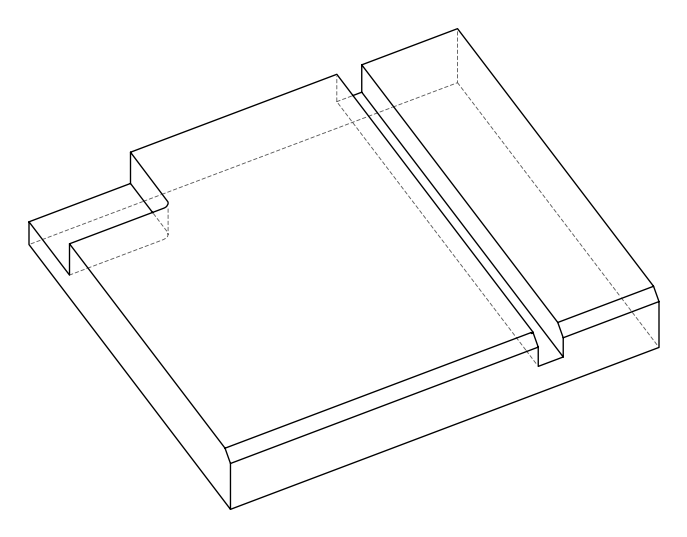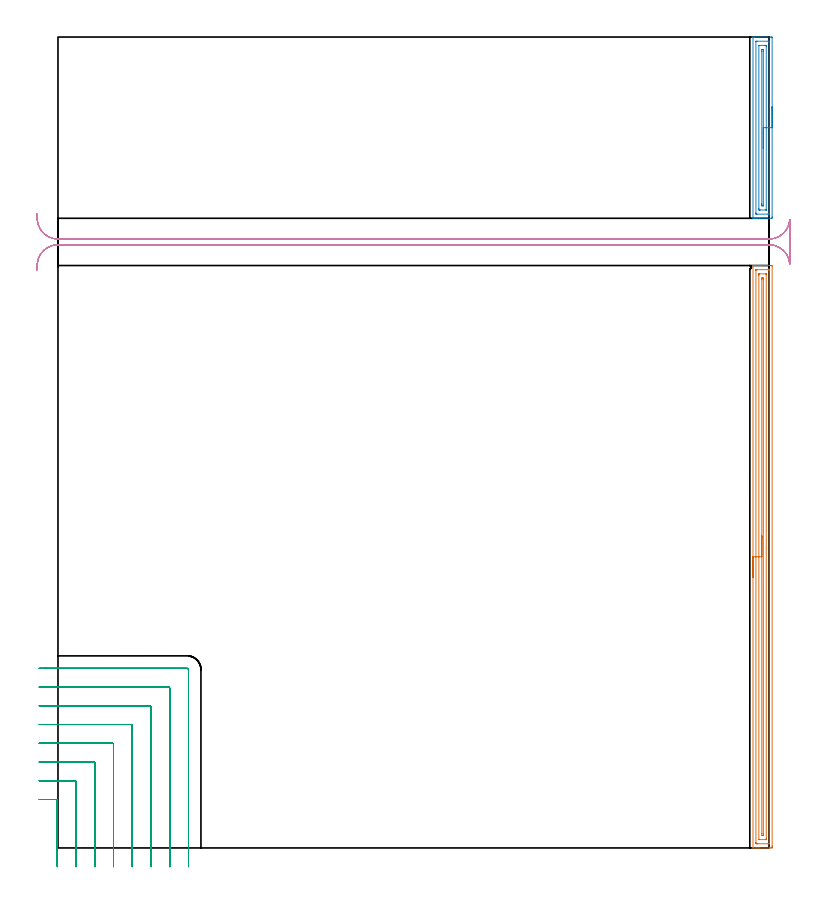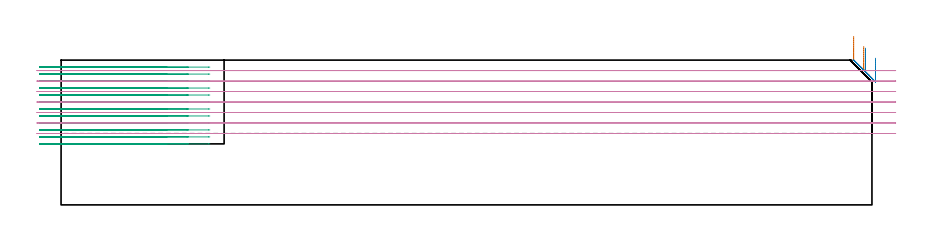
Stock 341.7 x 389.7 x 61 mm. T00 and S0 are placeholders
(PLAN: 4 operations, 2 tool changes, 45.3 min)
(1 AREA_MILL | FG_CHAMFER_SURFACE | UGT0205_001 | 9.14 min | 12071 mm3)
(2 AREA_MILL_1 | FG_CHAMFER_SURFACE_1 | UGT0205_001 | 2.97 min | 3924 mm3)
(3 MILL_CORNER_NOTCH_RECTANGULAR | CORNER_NOTCH_RECTANGULAR | NXT0201_011 | Follow Part, ap 3, ae 75% | 22.36 min | 223545 mm3)
(4 MILL_RECTANGULAR_SLOT | SLOT_RECTANGULAR | UGT0201_094 | Follow Part, ap 5, ae 75% | 10.87 min | 239200 mm3)
(TOOL UGT0205_001 | Chamfer Mill 20 x 3 x 45 deg. | D20 FL50 Z2)
(TOOL NXT0201_011 | ENDMILL 12mm [2P460-1200-NA 1630] | D12 FL38 Z6)
(TOOL UGT0201_094 | End mill 20 mm | D20 FL38 Z4)
(OP 1 AREA_MILL)
G17 G21 G94 G90
T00 M6
G54
G17 G0 G90 X334. Y129.95 S1061 M3
G43 Z71. H0
G94 G1 Y129.988 Z70.128 F250.
Y130.102 Z69.263
Y130.291 Z68.412
Y130.553 Z67.58
Y130.887 Z66.774
Y131.29 Z66.
Y131.758 Z65.264
Y132.29 Z64.572
Y132.879 Z63.929
Y133.522 Z63.34
Y134.214 Z62.808
Y134.95 Z62.34
Y135.724 Z61.937
Y136.53 Z61.603
Y137.362 Z61.341
Y138.214 Z61.152
Y139.078 Z61.038
Y139.95 Z61.
Y279.731
X334.003 Y279.89 Z60.988
X334.052 Y279.893 Z60.939
X334.446 Y279.9 Z60.554
X334.806 Z60.193
X335.48 Z59.515
X336.709 Z58.288
X337.263 Z57.731
X337.877 Z57.118
X342.611 Z52.387
X342.89 Y279.898 Z52.107
X343.192 Y279.89 Z51.806
X343.199 Y279.588 Z51.799
X343.2 Y0.918 Z51.8
X343.199 Y0.615 Z51.801
X343.194 Y0.032 Z51.804
X343.192 Y0.007 Z51.806
X342.611 Y0.003 Z52.387
X341.997 Y0. Z53.001
X337.263 Z57.731
X336.709 Z58.288
X336.372 Z58.624
X335.817 Z59.179
X335.48 Z59.515
X334.445 Z60.554
X334.052 Y0.007 Z60.939
X334.003 Y0.01 Z60.988
X334. Y0.169 Z61.
Y139.95
X335.414 Z59.586
X335.415 Y277.631 Z59.585
X335.417 Y277.764 Z59.583
X335.421 Y277.851 Z59.579
X335.424 Y277.892 Z59.576
X335.431 Y277.893 Z59.569
X335.48 Y277.896 Z59.52
X335.971 Y277.9 Z59.029
X341.32 Y277.898 Z53.68
X341.72 Y277.892 Z53.28
X341.77 Y277.89 Z53.23
X341.779 Y277.697 Z53.221
X341.784 Y277.565 Z53.216
X341.785 Y277.498 Z53.215
X341.786 Y277.432 Z53.214
X341.785 Y2.269 Z53.215
X341.783 Y2.137 Z53.217
X341.779 Y2.049 Z53.221
X341.776 Y2.008 Z53.224
X341.769 Y2.007 Z53.231
X341.72 Y2.004 Z53.28
X341.229 Y2. Z53.771
X336.372 Z58.628
X335.88 Y2.001 Z59.12
X335.48 Y2.008 Z59.52
X335.43 Y2.01 Z59.57
X335.421 Y2.203 Z59.579
X335.416 Y2.335 Z59.584
X335.415 Y2.402 Z59.585
X335.414 Y2.468 Z59.586
Y139.95
X336.828 Z58.172
X336.829 Y275.254 Z58.171
X336.83 Y275.712 Z58.17
X336.832 Y275.82 Z58.168
X336.835 Y275.873 Z58.165
X336.839 Y275.89 Z58.161
X336.888 Y275.893 Z58.112
X337.076 Y275.899 Z57.924
X340.125 Z54.875
X340.25 Y275.896 Z54.75
X340.349 Y275.89 Z54.651
X340.366 Y275.887 Z54.634
X340.368 Y275.881 Z54.632
X340.37 Y275.857 Z54.63
X340.371 Y275.712 Z54.629
Y4.646
X340.37 Y4.188 Z54.63
X340.368 Y4.08 Z54.632
X340.365 Y4.027 Z54.635
X340.361 Y4.01 Z54.639
X340.312 Y4.007 Z54.688
X340.124 Y4.001 Z54.876
X337.075 Z57.925
X336.95 Y4.004 Z58.05
X336.851 Y4.01 Z58.149
X336.834 Y4.013 Z58.166
X336.832 Y4.019 Z58.168
X336.83 Y4.043 Z58.17
X336.829 Y4.188 Z58.171
X336.828 Y139.95 Z58.172
X338.243 Z56.757
Y273.121
X338.248 Y273.832 Z56.752
X338.249 Y273.88 Z56.751
X338.286 Y273.89 Z56.714
X338.39 Y273.894 Z56.61
X338.6 Y273.896 Z56.4
X338.81 Y273.894 Z56.19
X338.914 Y273.89 Z56.086
X338.951 Y273.88 Z56.049
X338.957 Y273.032 Z56.043
Y6.868
X338.955 Y6.152 Z56.045
X338.954 Y6.067 Z56.046
X338.951 Y6.02 Z56.049
X338.914 Y6.01 Z56.086
X338.81 Y6.006 Z56.19
X338.6 Y6.004 Z56.4
X338.39 Y6.006 Z56.61
X338.286 Y6.01 Z56.714
X338.249 Y6.02 Z56.751
X338.243 Y6.868 Z56.757
Y139.95
Y140.822 Z56.795
Y141.686 Z56.909
Y142.538 Z57.098
Y143.37 Z57.36
Y144.176 Z57.694
Y144.95 Z58.097
Y145.686 Z58.566
Y146.378 Z59.097
Y147.021 Z59.686
Y147.61 Z60.329
Y148.142 Z61.022
Y148.61 Z61.757
Y149.013 Z62.531
Y149.347 Z63.337
Y149.609 Z64.169
Y149.798 Z65.021
Y149.912 Z65.886
Y149.95 Z66.757
G0 Z71.
M5
M2
(OP 2 AREA_MILL_1)
G17 G21 G94 G90
T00 M6
G54
G17 G0 G90 X343.2 Y356.15 S1061 M3
G43 Z71. H0
Z61.8
G94 G1 Y356.112 Z60.928 F250.
Y355.998 Z60.064
Y355.809 Z59.212
Y355.547 Z58.38
Y355.213 Z57.574
Y354.81 Z56.8
Y354.341 Z56.064
Y353.81 Z55.372
Y353.221 Z54.729
Y352.578 Z54.14
Y351.886 Z53.609
Y351.15 Z53.14
Y350.376 Z52.737
Y349.57 Z52.403
Y348.738 Z52.141
Y347.886 Z51.952
Y347.022 Z51.838
Y346.15 Z51.8
Y303.23
X343.197 Y302.923 Z51.802
X343.192 Y302.61 Z51.806
X342.875 Y302.6 Z52.123
X337.263 Z57.732
X335.844 Z59.152
X335.48 Z59.515
X334.481 Z60.519
X334.056 Y302.607 Z60.935
X334.003 Y302.61 Z60.988
X334. Y302.782 Z61.
Y389.518
X334.003 Y389.69 Z60.988
X334.056 Y389.693 Z60.935
X334.481 Y389.7 Z60.519
X334.753 Z60.247
X335.48 Z59.515
X336.736 Z58.261
X338.154 Z56.841
X342.611 Z52.387
X342.876 Y389.698 Z52.121
X343.192 Y389.69 Z51.806
X343.199 Y389.374 Z51.799
X343.2 Y346.15 Z51.8
X341.786 Z53.214
X341.785 Y304.885 Z53.215
X341.784 Y304.752 Z53.216
X341.781 Y304.664 Z53.219
X341.778 Y304.608 Z53.222
X341.77 Y304.607 Z53.23
X341.719 Y304.604 Z53.281
X341.244 Y304.6 Z53.756
X335.896 Y304.601 Z59.104
X335.48 Y304.608 Z59.52
X335.428 Y304.61 Z59.572
X335.42 Y304.819 Z59.58
X335.416 Y304.951 Z59.584
X335.415 Y305.018 Z59.585
X335.414 Y305.084 Z59.586
X335.415 Y387.415 Z59.585
X335.416 Y387.548 Z59.584
X335.419 Y387.636 Z59.581
X335.422 Y387.692 Z59.578
X335.43 Y387.693 Z59.57
X335.48 Y387.696 Z59.52
X335.956 Y387.7 Z59.044
X341.304 Y387.699 Z53.696
X341.719 Y387.692 Z53.281
X341.772 Y387.69 Z53.228
X341.78 Y387.481 Z53.22
X341.784 Y387.348 Z53.216
X341.785 Y387.282 Z53.215
X341.786 Y387.216 Z53.214
Y346.15
X340.372 Z54.628
X340.371 Y306.697 Z54.629
X340.37 Y306.643 Z54.63
X340.368 Y306.617 Z54.632
X340.366 Y306.611 Z54.634
X340.348 Y306.609 Z54.652
X340.141 Y306.601 Z54.859
X337.469 Y306.6 Z57.531
X337.263 Y306.601 Z57.737
X337.058 Y306.605 Z57.942
X336.921 Y306.61 Z58.079
X336.835 Y306.618 Z58.165
X336.833 Y306.662 Z58.167
X336.831 Y306.806 Z58.169
X336.829 Y307.242 Z58.171
Y385.603
X336.83 Y385.657 Z58.17
X336.832 Y385.683 Z58.168
X336.834 Y385.688 Z58.166
X336.852 Y385.691 Z58.148
X337.059 Y385.699 Z57.941
X339.731 Y385.7 Z55.269
X339.937 Y385.699 Z55.063
X340.142 Y385.695 Z54.858
X340.279 Y385.69 Z54.721
X340.365 Y385.682 Z54.635
X340.367 Y385.638 Z54.633
X340.369 Y385.494 Z54.631
X340.371 Y385.058 Z54.629
X340.372 Y346.15 Z54.628
X338.957 Z56.043
Y308.772
X338.956 Y308.685 Z56.044
X338.953 Y308.633 Z56.047
X338.951 Y308.61 Z56.049
X338.93 Y308.608 Z56.07
X338.82 Y308.604 Z56.18
X338.6 Y308.602 Z56.4
X338.38 Y308.604 Z56.62
X338.27 Y308.608 Z56.73
X338.249 Y308.61 Z56.751
X338.247 Y308.633 Z56.753
X338.245 Y308.683 Z56.755
X338.243 Y309.4 Z56.757
Y309.489
Y382.9
X338.245 Y383.615 Z56.755
X338.247 Y383.667 Z56.753
X338.249 Y383.69 Z56.751
X338.27 Y383.692 Z56.73
X338.38 Y383.696 Z56.62
X338.6 Y383.698 Z56.4
X338.82 Y383.696 Z56.18
X338.93 Y383.692 Z56.07
X338.951 Y383.69 Z56.049
X338.953 Y383.667 Z56.047
X338.954 Y383.617 Z56.046
X338.957 Y382.9 Z56.043
Y382.811
Y346.15
Y345.278 Z56.081
Y344.413 Z56.195
Y343.562 Z56.383
Y342.73 Z56.646
Y341.924 Z56.98
Y341.15 Z57.382
Y340.414 Z57.851
Y339.722 Z58.382
Y339.079 Z58.972
Y338.49 Z59.615
Y337.958 Z60.307
Y337.49 Z61.043
Y337.087 Z61.817
Y336.753 Z62.622
Y336.491 Z63.455
Y336.302 Z64.306
Y336.188 Z65.171
Y336.15 Z66.043
G0 Z71.
M5
M2
(OP 3 MILL_CORNER_NOTCH_RECTANGULAR)
G17 G21 G94 G90
T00 M6
G54
G17 G0 G90 X-0.3 Y-8.992 S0 M3
G43 Z71. H1
Z58.058
G94 G1 Y-5.992 F250.
Y22.705 F500.
G3 X-0.895 Y23.3 R0.6
G1 X-6.
X-9. F250.
G0 Z71.
X8.7 Y-9.
Z58.058
G1 Y-6.
Y31.705 F500.
G3 X8.105 Y32.3 R0.6
G1 X-6.
X-9. F250.
G0 Z71.
X17.7 Y-9.
Z58.058
G1 Y-6.
Y40.705 F500.
G3 X17.105 Y41.3 R0.6
G1 X-6.
X-9. F250.
G0 Z71.
X26.7 Y-9.
Z58.058
G1 Y-6.
Y49.704 F500.
G3 X26.104 Y50.3 R0.6
G1 X-6.
X-9. F250.
G0 Z71.
X35.7 Y-9.
Z58.058
G1 Y-6.
Y58.704 F500.
G3 X35.104 Y59.3 R0.6
G1 X-6.
X-9. F250.
G0 Z71.
X44.7 Y-9.
Z58.058
G1 Y-6.
Y67.704 F500.
G3 X44.104 Y68.3 R0.6
G1 X-6.
X-9. F250.
G0 Z71.
X53.7 Y-9.
Z58.058
G1 Y-6.
Y76.704 F500.
G3 X53.104 Y77.3 R0.6
G1 X-6.
X-9. F250.
G0 Z71.
X62.7 Y-9.
Z58.058
G1 Y-6.
Y85.704 F500.
G3 X62.104 Y86.3 R0.6
G1 X-6.
X-9. F250.
G0 Z71.
X-0.3 Y-8.992
Z55.117
G1 Y-5.992
Y22.705 F500.
G3 X-0.895 Y23.3 R0.6
G1 X-6.
X-9. F250.
G0 Z71.
X8.7 Y-9.
Z55.117
G1 Y-6.
Y31.705 F500.
G3 X8.105 Y32.3 R0.6
G1 X-6.
X-9. F250.
G0 Z71.
X17.7 Y-9.
Z55.117
G1 Y-6.
Y40.705 F500.
G3 X17.105 Y41.3 R0.6
G1 X-6.
X-9. F250.
G0 Z71.
X26.7 Y-9.
Z55.117
G1 Y-6.
Y49.704 F500.
G3 X26.104 Y50.3 R0.6
G1 X-6.
X-9. F250.
G0 Z71.
X35.7 Y-9.
Z55.117
G1 Y-6.
Y58.704 F500.
G3 X35.104 Y59.3 R0.6
G1 X-6.
X-9. F250.
G0 Z71.
X44.7 Y-9.
Z55.117
G1 Y-6.
Y67.704 F500.
G3 X44.104 Y68.3 R0.6
G1 X-6.
X-9. F250.
G0 Z71.
X53.7 Y-9.
Z55.117
G1 Y-6.
Y76.704 F500.
G3 X53.104 Y77.3 R0.6
G1 X-6.
X-9. F250.
G0 Z71.
X62.7 Y-9.
Z55.117
G1 Y-6.
Y85.704 F500.
G3 X62.104 Y86.3 R0.6
G1 X-6.
X-9. F250.
G0 Z71.
X-0.3 Y-8.992
Z52.175
G1 Y-5.992
Y22.705 F500.
G3 X-0.895 Y23.3 R0.6
G1 X-6.
X-9. F250.
G0 Z71.
X8.7 Y-9.
Z52.175
G1 Y-6.
Y31.705 F500.
G3 X8.105 Y32.3 R0.6
G1 X-6.
X-9. F250.
G0 Z71.
X17.7 Y-9.
Z52.175
G1 Y-6.
Y40.705 F500.
G3 X17.105 Y41.3 R0.6
G1 X-6.
X-9. F250.
G0 Z71.
X26.7 Y-9.
Z52.175
G1 Y-6.
Y49.704 F500.
G3 X26.104 Y50.3 R0.6
G1 X-6.
X-9. F250.
G0 Z71.
X35.7 Y-9.
Z52.175
G1 Y-6.
Y58.704 F500.
G3 X35.104 Y59.3 R0.6
G1 X-6.
X-9. F250.
G0 Z71.
X44.7 Y-9.
Z52.175
G1 Y-6.
Y67.704 F500.
G3 X44.104 Y68.3 R0.6
G1 X-6.
X-9. F250.
G0 Z71.
X53.7 Y-9.
Z52.175
G1 Y-6.
Y76.704 F500.
G3 X53.104 Y77.3 R0.6
G1 X-6.
X-9. F250.
G0 Z71.
X62.7 Y-9.
Z52.175
G1 Y-6.
Y85.704 F500.
G3 X62.104 Y86.3 R0.6
G1 X-6.
X-9. F250.
G0 Z71.
X-0.3 Y-8.992
Z49.233
G1 Y-5.992
Y22.705 F500.
G3 X-0.895 Y23.3 R0.6
G1 X-6.
X-9. F250.
G0 Z71.
X8.7 Y-9.
Z49.233
G1 Y-6.
Y31.705 F500.
G3 X8.105 Y32.3 R0.6
G1 X-6.
X-9. F250.
G0 Z71.
X17.7 Y-9.
Z49.233
G1 Y-6.
Y40.705 F500.
G3 X17.105 Y41.3 R0.6
G1 X-6.
X-9. F250.
G0 Z71.
X26.7 Y-9.
Z49.233
G1 Y-6.
Y49.704 F500.
G3 X26.104 Y50.3 R0.6
G1 X-6.
X-9. F250.
G0 Z71.
X35.7 Y-9.
Z49.233
G1 Y-6.
Y58.704 F500.
G3 X35.104 Y59.3 R0.6
G1 X-6.
X-9. F250.
G0 Z71.
X44.7 Y-9.
Z49.233
G1 Y-6.
Y67.704 F500.
G3 X44.104 Y68.3 R0.6
G1 X-6.
X-9. F250.
G0 Z71.
X53.7 Y-9.
Z49.233
G1 Y-6.
Y76.704 F500.
G3 X53.104 Y77.3 R0.6
G1 X-6.
X-9. F250.
G0 Z71.
X62.7 Y-9.
Z49.233
G1 Y-6.
Y85.704 F500.
G3 X62.104 Y86.3 R0.6
G1 X-6.
X-9. F250.
G0 Z71.
X-0.3 Y-8.992
Z46.292
G1 Y-5.992
Y22.705 F500.
G3 X-0.895 Y23.3 R0.6
G1 X-6.
X-9. F250.
G0 Z71.
X8.7 Y-9.
Z46.292
G1 Y-6.
Y31.705 F500.
G3 X8.105 Y32.3 R0.6
G1 X-6.
X-9. F250.
G0 Z71.
X17.7 Y-9.
Z46.292
G1 Y-6.
Y40.705 F500.
G3 X17.105 Y41.3 R0.6
G1 X-6.
X-9. F250.
G0 Z71.
X26.7 Y-9.
Z46.292
G1 Y-6.
Y49.704 F500.
G3 X26.104 Y50.3 R0.6
G1 X-6.
X-9. F250.
G0 Z71.
X35.7 Y-9.
Z46.292
G1 Y-6.
Y58.704 F500.
G3 X35.104 Y59.3 R0.6
G1 X-6.
X-9. F250.
G0 Z71.
X44.7 Y-9.
Z46.292
G1 Y-6.
Y67.704 F500.
G3 X44.104 Y68.3 R0.6
G1 X-6.
X-9. F250.
G0 Z71.
X53.7 Y-9.
Z46.292
G1 Y-6.
Y76.704 F500.
G3 X53.104 Y77.3 R0.6
G1 X-6.
X-9. F250.
G0 Z71.
X62.7 Y-9.
Z46.292
G1 Y-6.
Y85.704 F500.
G3 X62.104 Y86.3 R0.6
G1 X-6.
X-9. F250.
G0 Z71.
X-0.3 Y-8.992
Z43.35
G1 Y-5.992
Y22.705 F500.
G3 X-0.895 Y23.3 R0.6
G1 X-6.
X-9. F250.
G0 Z71.
X8.7 Y-9.
Z43.35
G1 Y-6.
Y31.705 F500.
G3 X8.105 Y32.3 R0.6
G1 X-6.
X-9. F250.
G0 Z71.
X17.7 Y-9.
Z43.35
G1 Y-6.
Y40.705 F500.
G3 X17.105 Y41.3 R0.6
G1 X-6.
X-9. F250.
G0 Z71.
X26.7 Y-9.
Z43.35
G1 Y-6.
Y49.704 F500.
G3 X26.104 Y50.3 R0.6
G1 X-6.
X-9. F250.
G0 Z71.
X35.7 Y-9.
Z43.35
G1 Y-6.
Y58.704 F500.
G3 X35.104 Y59.3 R0.6
G1 X-6.
X-9. F250.
G0 Z71.
X44.7 Y-9.
Z43.35
G1 Y-6.
Y67.704 F500.
G3 X44.104 Y68.3 R0.6
G1 X-6.
X-9. F250.
G0 Z71.
X53.7 Y-9.
Z43.35
G1 Y-6.
Y76.704 F500.
G3 X53.104 Y77.3 R0.6
G1 X-6.
X-9. F250.
G0 Z71.
X62.7 Y-9.
Z43.35
G1 Y-6.
Y85.704 F500.
G3 X62.104 Y86.3 R0.6
G1 X-6.
X-9. F250.
G0 Z71.
X-0.3 Y-8.992
Z40.408
G1 Y-5.992
Y22.705 F500.
G3 X-0.895 Y23.3 R0.6
G1 X-6.
X-9. F250.
G0 Z71.
X8.7 Y-9.
Z40.408
G1 Y-6.
Y31.705 F500.
G3 X8.105 Y32.3 R0.6
G1 X-6.
X-9. F250.
G0 Z71.
X17.7 Y-9.
Z40.408
G1 Y-6.
Y40.705 F500.
G3 X17.105 Y41.3 R0.6
G1 X-6.
X-9. F250.
G0 Z71.
X26.7 Y-9.
Z40.408
G1 Y-6.
Y49.704 F500.
G3 X26.104 Y50.3 R0.6
G1 X-6.
X-9. F250.
G0 Z71.
X35.7 Y-9.
Z40.408
G1 Y-6.
Y58.704 F500.
G3 X35.104 Y59.3 R0.6
G1 X-6.
X-9. F250.
G0 Z71.
X44.7 Y-9.
Z40.408
G1 Y-6.
Y67.704 F500.
G3 X44.104 Y68.3 R0.6
G1 X-6.
X-9. F250.
G0 Z71.
X53.7 Y-9.
Z40.408
G1 Y-6.
Y76.704 F500.
G3 X53.104 Y77.3 R0.6
G1 X-6.
X-9. F250.
G0 Z71.
X62.7 Y-9.
Z40.408
G1 Y-6.
Y85.704 F500.
G3 X62.104 Y86.3 R0.6
G1 X-6.
X-9. F250.
G0 Z71.
X-0.3 Y-8.992
Z37.467
G1 Y-5.992
Y22.705 F500.
G3 X-0.895 Y23.3 R0.6
G1 X-6.
X-9. F250.
G0 Z71.
X8.7 Y-9.
Z37.467
G1 Y-6.
Y31.705 F500.
G3 X8.105 Y32.3 R0.6
G1 X-6.
X-9. F250.
G0 Z71.
X17.7 Y-9.
Z37.467
G1 Y-6.
Y40.705 F500.
G3 X17.105 Y41.3 R0.6
G1 X-6.
X-9. F250.
G0 Z71.
X26.7 Y-9.
Z37.467
G1 Y-6.
Y49.704 F500.
G3 X26.104 Y50.3 R0.6
G1 X-6.
X-9. F250.
G0 Z71.
X35.7 Y-9.
Z37.467
G1 Y-6.
Y58.704 F500.
G3 X35.104 Y59.3 R0.6
G1 X-6.
X-9. F250.
G0 Z71.
X44.7 Y-9.
Z37.467
G1 Y-6.
Y67.704 F500.
G3 X44.104 Y68.3 R0.6
G1 X-6.
X-9. F250.
G0 Z71.
X53.7 Y-9.
Z37.467
G1 Y-6.
Y76.704 F500.
G3 X53.104 Y77.3 R0.6
G1 X-6.
X-9. F250.
G0 Z71.
X62.7 Y-9.
Z37.467
G1 Y-6.
Y85.704 F500.
G3 X62.104 Y86.3 R0.6
G1 X-6.
X-9. F250.
G0 Z71.
X-0.3 Y-8.992
Z34.525
G1 Y-5.992
Y22.705 F500.
G3 X-0.895 Y23.3 R0.6
G1 X-6.
X-9. F250.
G0 Z71.
X8.7 Y-9.
Z34.525
G1 Y-6.
Y31.705 F500.
G3 X8.105 Y32.3 R0.6
G1 X-6.
X-9. F250.
G0 Z71.
X17.7 Y-9.
Z34.525
G1 Y-6.
Y40.705 F500.
G3 X17.105 Y41.3 R0.6
G1 X-6.
X-9. F250.
G0 Z71.
X26.7 Y-9.
Z34.525
G1 Y-6.
Y49.704 F500.
G3 X26.104 Y50.3 R0.6
G1 X-6.
X-9. F250.
G0 Z71.
X35.7 Y-9.
Z34.525
G1 Y-6.
Y58.704 F500.
G3 X35.104 Y59.3 R0.6
G1 X-6.
X-9. F250.
G0 Z71.
X44.7 Y-9.
Z34.525
G1 Y-6.
Y67.704 F500.
G3 X44.104 Y68.3 R0.6
G1 X-6.
X-9. F250.
G0 Z71.
X53.7 Y-9.
Z34.525
G1 Y-6.
Y76.704 F500.
G3 X53.104 Y77.3 R0.6
G1 X-6.
X-9. F250.
G0 Z71.
X62.7 Y-9.
Z34.525
G1 Y-6.
Y85.704 F500.
G3 X62.104 Y86.3 R0.6
G1 X-6.
X-9. F250.
G0 Z71.
X-0.3 Y-8.992
Z31.583
G1 Y-5.992
Y22.705 F500.
G3 X-0.895 Y23.3 R0.6
G1 X-6.
X-9. F250.
G0 Z71.
X8.7 Y-9.
Z31.583
G1 Y-6.
Y31.705 F500.
G3 X8.105 Y32.3 R0.6
G1 X-6.
X-9. F250.
G0 Z71.
X17.7 Y-9.
Z31.583
G1 Y-6.
Y40.705 F500.
G3 X17.105 Y41.3 R0.6
G1 X-6.
X-9. F250.
G0 Z71.
X26.7 Y-9.
Z31.583
G1 Y-6.
Y49.704 F500.
G3 X26.104 Y50.3 R0.6
G1 X-6.
X-9. F250.
G0 Z71.
X35.7 Y-9.
Z31.583
G1 Y-6.
Y58.704 F500.
G3 X35.104 Y59.3 R0.6
G1 X-6.
X-9. F250.
G0 Z71.
X44.7 Y-9.
Z31.583
G1 Y-6.
Y67.704 F500.
G3 X44.104 Y68.3 R0.6
G1 X-6.
X-9. F250.
G0 Z71.
X53.7 Y-9.
Z31.583
G1 Y-6.
Y76.704 F500.
G3 X53.104 Y77.3 R0.6
G1 X-6.
X-9. F250.
G0 Z71.
X62.7 Y-9.
Z31.583
G1 Y-6.
Y85.704 F500.
G3 X62.104 Y86.3 R0.6
G1 X-6.
X-9. F250.
G0 Z71.
X-0.3 Y-8.992
Z28.642
G1 Y-5.992
Y22.705 F500.
G3 X-0.895 Y23.3 R0.6
G1 X-6.
X-9. F250.
G0 Z71.
X8.7 Y-9.
Z28.642
G1 Y-6.
Y31.705 F500.
G3 X8.105 Y32.3 R0.6
G1 X-6.
X-9. F250.
G0 Z71.
X17.7 Y-9.
Z28.642
G1 Y-6.
Y40.705 F500.
G3 X17.105 Y41.3 R0.6
G1 X-6.
X-9. F250.
G0 Z71.
X26.7 Y-9.
Z28.642
G1 Y-6.
Y49.704 F500.
G3 X26.104 Y50.3 R0.6
G1 X-6.
X-9. F250.
G0 Z71.
X35.7 Y-9.
Z28.642
G1 Y-6.
Y58.704 F500.
G3 X35.104 Y59.3 R0.6
G1 X-6.
X-9. F250.
G0 Z71.
X44.7 Y-9.
Z28.642
G1 Y-6.
Y67.704 F500.
G3 X44.104 Y68.3 R0.6
G1 X-6.
X-9. F250.
G0 Z71.
X53.7 Y-9.
Z28.642
G1 Y-6.
Y76.704 F500.
G3 X53.104 Y77.3 R0.6
G1 X-6.
X-9. F250.
G0 Z71.
X62.7 Y-9.
Z28.642
G1 Y-6.
Y85.704 F500.
G3 X62.104 Y86.3 R0.6
G1 X-6.
X-9. F250.
G0 Z71.
X-0.3 Y-8.992
Z25.7
G1 Y-5.992
Y22.705 F500.
G3 X-0.895 Y23.3 R0.6
G1 X-6.
X-9. F250.
G0 Z71.
X8.7 Y-9.
Z25.7
G1 Y-6.
Y31.705 F500.
G3 X8.105 Y32.3 R0.6
G1 X-6.
X-9. F250.
G0 Z71.
X17.7 Y-9.
Z25.7
G1 Y-6.
Y40.705 F500.
G3 X17.105 Y41.3 R0.6
G1 X-6.
X-9. F250.
G0 Z71.
X26.7 Y-9.
Z25.7
G1 Y-6.
Y49.704 F500.
G3 X26.104 Y50.3 R0.6
G1 X-6.
X-9. F250.
G0 Z71.
X35.7 Y-9.
Z25.7
G1 Y-6.
Y58.704 F500.
G3 X35.104 Y59.3 R0.6
G1 X-6.
X-9. F250.
G0 Z71.
X44.7 Y-9.
Z25.7
G1 Y-6.
Y67.704 F500.
G3 X44.104 Y68.3 R0.6
G1 X-6.
X-9. F250.
G0 Z71.
X53.7 Y-9.
Z25.7
G1 Y-6.
Y76.704 F500.
G3 X53.104 Y77.3 R0.6
G1 X-6.
X-9. F250.
G0 Z71.
X62.7 Y-9.
Z25.7
G1 Y-6.
Y85.704 F500.
G3 X62.104 Y86.3 R0.6
G1 X-6.
X-9. F250.
G0 Z71.
M5
M2
(OP 4 MILL_RECTANGULAR_SLOT)
G17 G21 G94 G90
T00 M6
G54
G17 G0 G90 X-10.202 Y277.683 S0 M3
G43 Z71. H0
Z56.586
G94 G1 X-9.97 Y280.674 F250.
G2 X0. Y289.9 R10. F500.
G1 X341.7
G2 X351.204 Y283.012 R10.
G1 X351.232 Y283.002
G3 X351.7 Y286.025 R10.
G1 Y296.472
G3 X351.232 Y299.496 R10.
G1 X351.203 Y299.487
G2 X341.7 Y292.6 R10.
G1 X0.
G2 X-9.97 Y301.826 R10.
G1 X-10.202 Y304.817 F250.
G0 Y277.683 Z52.171
G1 X-9.97 Y280.674
G2 X0. Y289.9 R10. F500.
G1 X341.7
G2 X351.667 Y280.717 R10.
G1 X351.697 Y280.716
G3 X351.7 Y280.977 R10.
G1 Y301.464
G3 X351.695 Y301.769 R10.
G1 X351.665 Y301.768
G2 X341.7 Y292.6 R10.
G1 X0.
G2 X-9.97 Y301.826 R10.
G1 X-10.202 Y304.817 F250.
G0 Y277.683 Z47.757
G1 X-9.97 Y280.674
G2 X0. Y289.9 R10. F500.
G1 X341.7
G2 X351.67 Y280.674 R10.
G1 X351.7
Y301.826
X351.67
G2 X341.7 Y292.6 R10.
G1 X0.
G2 X-9.97 Y301.826 R10.
G1 X-10.202 Y304.817 F250.
G0 Y277.683 Z43.343
G1 X-9.97 Y280.674
G2 X0. Y289.9 R10. F500.
G1 X341.7
G2 X351.67 Y280.674 R10.
G1 X351.7
Y301.826
X351.67
G2 X341.7 Y292.6 R10.
G1 X0.
G2 X-9.97 Y301.826 R10.
G1 X-10.202 Y304.817 F250.
G0 Y277.683 Z38.929
G1 X-9.97 Y280.674
G2 X0. Y289.9 R10. F500.
G1 X341.7
G2 X351.67 Y280.674 R10.
G1 X351.7
Y301.826
X351.67
G2 X341.7 Y292.6 R10.
G1 X0.
G2 X-9.97 Y301.826 R10.
G1 X-10.202 Y304.817 F250.
G0 Y277.683 Z34.514
G1 X-9.97 Y280.674
G2 X0. Y289.9 R10. F500.
G1 X341.7
G2 X351.67 Y280.674 R10.
G1 X351.7
Y301.826
X351.67
G2 X341.7 Y292.6 R10.
G1 X0.
G2 X-9.97 Y301.826 R10.
G1 X-10.202 Y304.817 F250.
G0 Y277.683 Z30.1
G1 X-9.97 Y280.674
G2 X0. Y289.9 R10. F500.
G1 X341.7
G2 X351.67 Y280.674 R10.
G1 X351.7
Y301.826
X351.67
G2 X341.7 Y292.6 R10.
G1 X0.
G2 X-9.97 Y301.826 R10.
G1 X-10.202 Y304.817 F250.
G0 Z71.
M5
M2
